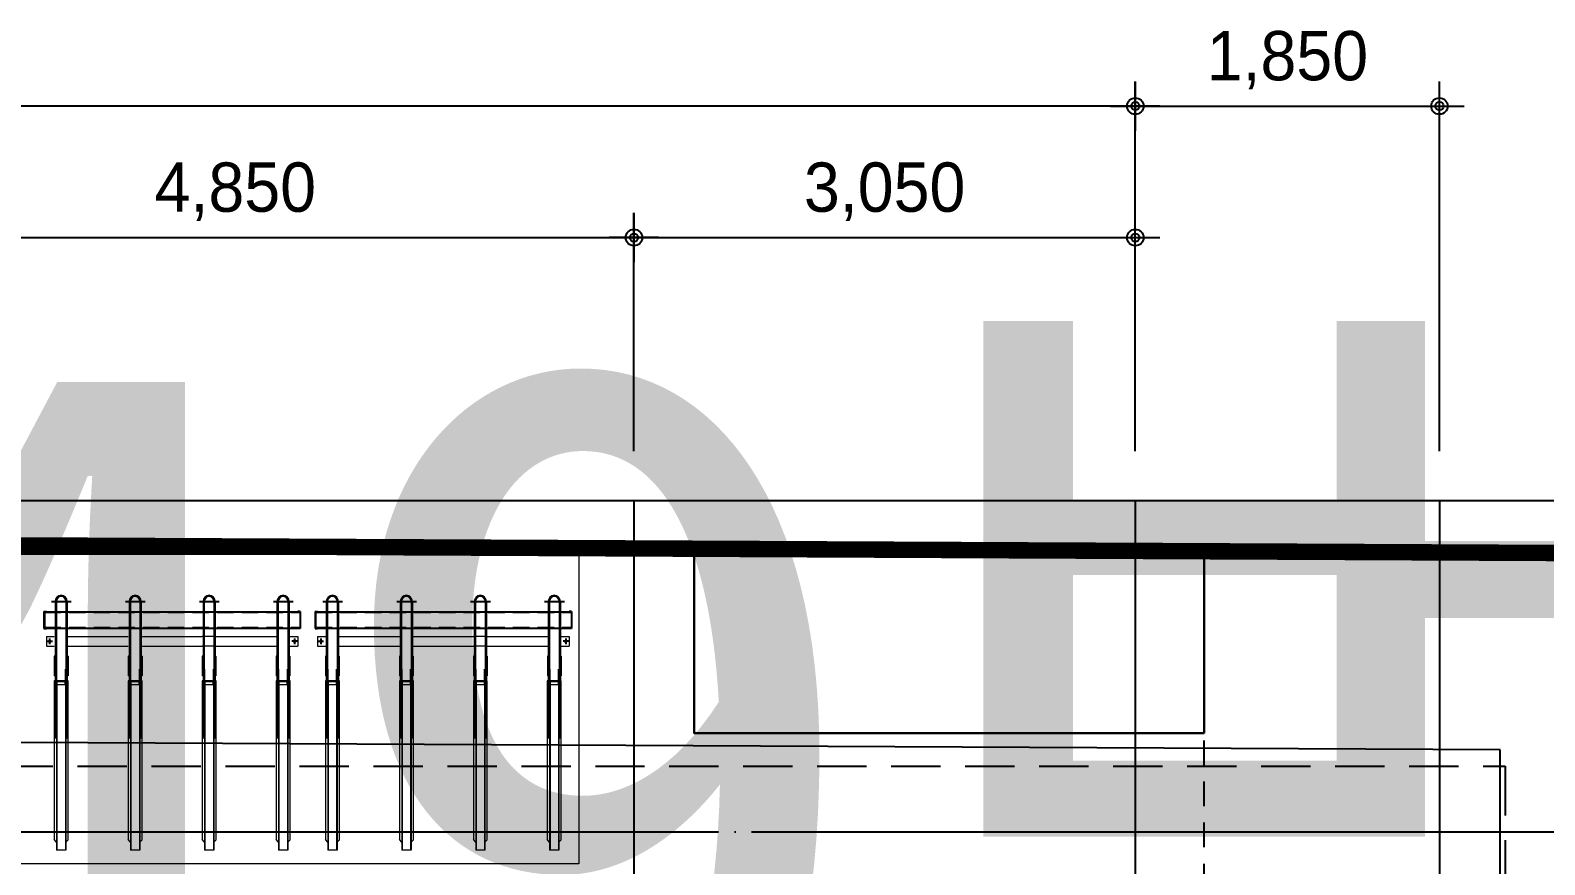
# Model space of a CAD drawing. Header units: millimetres. Extents: x 0 to 1390178, y 0 to 110113.
# Drawn here: x 473250 to 482463, y 50580 to 55659 of the extents above; entities that cross this region are included whole.
import ezdxf
from ezdxf.enums import TextEntityAlignment as Align
from ezdxf.xclip import XClip

# ---------------------------------------------------------------- set-up
doc = ezdxf.new("R2018")
doc.units = ezdxf.units.MM
doc.header["$LTSCALE"] = 100
doc.header["$XCLIPFRAME"] = 0
for name, pattern in [('X - 평면도$0$CEN', [62, 60, -1, 0, -1]), ('X - 평면도$0$HD', [2.5, 1.5, -1]), ('X - 평면도$0$HID', [1.5, 1, -0.5]), ('X - 평면도$0$PHANTOM2', [50, 40, -2, 2, -2, 2, -2])]:
    doc.linetypes.add(name, pattern=pattern)
doc.layers.get('DEFPOINTS').update_dxf_attribs({"color": 145})
for name, color, linetype in [('AA-XXXX-DIMS', 7, 'Continuous'), ('X - LAND$0$-landscape_base', 8, 'Continuous'), ('X - LAND$0$04-장미', 8, 'Continuous'), ('X - SHEET$0$AA-BORD-TEXT', 3, 'Continuous'), ('X - 평면도$0$0-구역계', 1, 'Continuous'), ('X - 평면도$0$4', 4, 'Continuous'), ('X - 평면도$0$A-CEN', 1, 'X - 평면도$0$CEN'), ('X - 평면도$0$AA-XXXX-CNTL', 1, 'X - 평면도$0$CEN'), ('X - 평면도$0$CEN', 1, 'X - 평면도$0$CEN'), ('X - 평면도$0$H7', 7, 'X - 평면도$0$HID'), ('X - 평면도$0$HID', 7, 'X - 평면도$0$HID')]:
    doc.layers.add(name, color=color, linetype=linetype)
for name, color, linetype, plot in [('X - LAND$0$DEFPOINT', 163, 'Continuous', False), ('X - 평면도$0$$0$DEFPOINT', 163, 'Continuous', False), ('X - 평면도$0$DEFPOINT', 163, 'Continuous', False)]:
    doc.layers.add(name, color=color, linetype=linetype, plot=plot)
doc.layers.add('X - 평면도$0$치수선', color=3, linetype='Continuous', lineweight=9)
doc.styles.add('HAUD01', font='Dotum.ttf')
doc.styles.get("Standard").update_dxf_attribs({"font": 'Dotum.ttf'})
doc.styles.add('X - SHEET$0$HAUD01', font='Dotum.ttf')
doc.dimstyles.new('HAUD-100', dxfattribs={"dimscale": 100, "dimtxt": 3, "dimasz": 1, "dimexe": 0, "dimexo": 3, "dimgap": 1, "dimtad": 1, "dimdec": 0, "dimdsep": 46, "dimlunit": 6, "dimtxsty": 'HAUD01', "dimblk": 'DIMDOT', "dimcen": 2.5, "dimdle": 1.5, "dimclrd": 7, "dimclre": 7, "dimclrt": 3, "dimadec": 0, "dimazin": 0, "dimtfac": 1, "dimtdec": 0, "dimtix": 1, "dimtmove": 2, "dimatfit": 3, "dimfxl": 1, "dimtvp": 1, "dimtolj": 1, "dimtzin": 0, "dimarcsym": 0})

# ---------------------------------------------------------------- blocks, each defined once
blk = doc.blocks.new('X - SHEET$0$HAUDsheetV')
at = {"layer": 'X - SHEET$0$AA-BORD-TEXT', "color": 3, "style": 'X - SHEET$0$HAUD01'}
for tag, p in [('PJCode', (786, 567.935)), ('작성자', (786.112, 194.824)), ('검토자', (786.112, 181.824)), ('최종검토자', (786.112, 168.824)), ('승인자', (786.112, 155.824)), ('일자', (786.832, 144.018)), ('개정번호', (812, 65.92))]:
    blk.add_attdef(tag, text='', height=3, dxfattribs=at).set_placement(p, align=Align.MIDDLE_CENTER)
at = {"layer": 'X - SHEET$0$AA-BORD-TEXT', "color": 3, "lineweight": 30, "flags": 104}
blk.add_attdef('PJTitle', text='', height=4, dxfattribs=at).set_placement((787.248, 536.622), align=Align.MIDDLE_CENTER)
blk = doc.blocks.new('X - SHEET')
ref = blk.add_blockref('X - SHEET$0$HAUDsheetV', (-100, 0), dxfattribs=dict(xscale=100, yscale=100, zscale=100))
lines = blk.add_mtext('중랑구 상봉동 116-49번지 일원 2030 청년주택 \\P신축공사', dxfattribs={"layer": 'X - SHEET$0$AA-BORD-TEXT', "color": 3, "insert": (78624.8, 53662.2), "char_height": 5056.517, "attachment_point": 1})
ref.add_attrib('PJTitle', '', (78624.8, 53662.2), dxfattribs={"flags": 104}).embed_mtext(lines)
blk = doc.blocks.new('DIMDOT')
at = {"layer": 'AA-XXXX-DIMS'}
for p, q in [((0, -1.5), (0, 1.5)), ((-1.5, 0), (1.5, 0))]:
    blk.add_line(p, q, dxfattribs=at)
for radius in [0.5, 0.25]:
    blk.add_circle((0, 0), radius, dxfattribs=at)
blk = doc.blocks.new('*D343')
at = {"color": 7, "lineweight": -2, "transparency": 16777216}
for p, q in [((-44267.3, 35787.4), (-44267.3, 37887.4)), ((-3517.3, 37887.4), (-44167.3, 37887.4)), ((-3417.3, 35787.4), (-3417.3, 37887.4))]:
    blk.add_line(p, q, dxfattribs=at)
at = {"layer": 'DEFPOINTS', "color": 0, "transparency": 16777216}
for p in [(-44267.3, 37887.4), (-44267.3, 35487.4), (-3417.3, 35487.4, 0)]:
    blk.add_point(p, dxfattribs=at)
at = {"color": 7, "lineweight": -2, "transparency": 16777216, "xscale": 100, "yscale": 100, "zscale": 100, "rotation": 180}
blk.add_blockref('DIMDOT', (-44267.3, 37887.4), dxfattribs=at)
at = {"color": 7, "lineweight": -2, "transparency": 16777216, "xscale": 100, "yscale": 100, "zscale": 100}
blk.add_blockref('DIMDOT', (-3417.3, 37887.4), dxfattribs=at)
at = {"color": 3, "transparency": 16777216, "insert": (-23842.3, 38166.5), "char_height": 300, "attachment_point": 5, "style": 'HAUD01'}
blk.add_mtext('\\A1;40,850', dxfattribs=at)
blk = doc.blocks.new('*D347')
at = {"color": 7, "lineweight": -2, "transparency": 16777216}
for p, q in [((-11317.2, 35787.4), (-11317.2, 37087.4)), ((-11217.2, 37087.4), (-6567.2, 37087.4)), ((-6467.2, 35787.4), (-6467.2, 37087.4))]:
    blk.add_line(p, q, dxfattribs=at)
at = {"layer": 'DEFPOINTS', "color": 0, "transparency": 16777216}
for p in [(-6467.2, 37087.4), (-11317.2, 35487.4, 0), (-6467.2, 35487.4, 0)]:
    blk.add_point(p, dxfattribs=at)
at = {"color": 7, "lineweight": -2, "transparency": 16777216, "xscale": 100, "yscale": 100, "zscale": 100, "rotation": 180}
blk.add_blockref('DIMDOT', (-11317.2, 37087.4), dxfattribs=at)
at = {"color": 7, "lineweight": -2, "transparency": 16777216, "xscale": 100, "yscale": 100, "zscale": 100}
blk.add_blockref('DIMDOT', (-6467.2, 37087.4), dxfattribs=at)
at = {"color": 3, "transparency": 16777216, "insert": (-8892.2, 37366.5), "char_height": 300, "attachment_point": 5, "style": 'HAUD01'}
blk.add_mtext('\\A1;4,850', dxfattribs=at)
blk = doc.blocks.new('*D348')
at = {"color": 7, "lineweight": -2, "transparency": 16777216}
for p, q in [((-6467.2, 35787.4), (-6467.2, 37087.4)), ((-6367.2, 37087.4), (-3517.3, 37087.4)), ((-3417.3, 35787.4), (-3417.3, 37087.4))]:
    blk.add_line(p, q, dxfattribs=at)
at = {"layer": 'DEFPOINTS', "color": 0, "transparency": 16777216}
for p in [(-3417.3, 37087.4), (-6467.2, 35487.4, 0), (-3417.3, 35487.4)]:
    blk.add_point(p, dxfattribs=at)
at = {"color": 7, "lineweight": -2, "transparency": 16777216, "xscale": 100, "yscale": 100, "zscale": 100, "rotation": 180}
blk.add_blockref('DIMDOT', (-6467.2, 37087.4), dxfattribs=at)
at = {"color": 7, "lineweight": -2, "transparency": 16777216, "xscale": 100, "yscale": 100, "zscale": 100}
blk.add_blockref('DIMDOT', (-3417.3, 37087.4), dxfattribs=at)
at = {"color": 3, "transparency": 16777216, "insert": (-4942.2, 37366.5), "char_height": 300, "attachment_point": 5, "style": 'HAUD01'}
blk.add_mtext('\\A1;3,050', dxfattribs=at)
blk = doc.blocks.new('*D378')
at = {"color": 7, "lineweight": -2, "transparency": 16777216}
for p, q in [((-3417.2, 35787.4), (-3417.2, 37887.4)), ((-3317.2, 37887.4), (-1667.2, 37887.4)), ((-1567.2, 35787.4), (-1567.2, 37887.4))]:
    blk.add_line(p, q, dxfattribs=at)
at = {"layer": 'DEFPOINTS', "color": 0, "transparency": 16777216}
for p in [(-1567.2, 37887.4), (-3417.3, 35487.4, 0), (-1567.2, 35487.4)]:
    blk.add_point(p, dxfattribs=at)
at = {"color": 7, "lineweight": -2, "transparency": 16777216, "xscale": 100, "yscale": 100, "zscale": 100}
for p, rotation in [((-3417.2, 37887.4), 179.9997536240117), ((-1567.2, 37887.4), 359.9997536240117)]:
    blk.add_blockref('DIMDOT', p, dxfattribs=dict(at, rotation=rotation))
at = {"color": 3, "transparency": 16777216, "insert": (-2492.2, 38166.5), "char_height": 300, "attachment_point": 5, "rotation": 359.99975, "style": 'HAUD01'}
blk.add_mtext('\\A1;1,850', dxfattribs=at)
blk = doc.blocks.new('X - 평면도$0$A$C80b97300')
at = {"layer": 'X - 평면도$0$DEFPOINT'}
blk.add_lwpolyline([(159778.1, 61131.1), (159778.1, 61131.1), (126246.7, 50542.9), (117552.2, 69514.3), (112287.3, 67315.4), (106427.3, 84784.7), (99926.4, 82972.2), (96606.6, 93675.5), (102860.3, 95418.1), (120049, 99664.3), (127005.8, 101293.7), (135152.3, 103815.9), (143266.7, 106051.4), (150522.5, 89247.5), (152969.6, 82523.1), (154689.3, 77527.7), (159778.1, 61131.1)], dxfattribs=at)
blk = doc.blocks.new('X - 평면도$0$zw$32F5')
at = {"color": 8}
for p, q in [((9891.3, 1598), (9891.3, 767.9)), ((9899.3, 1598), (9899.3, 767.9)), ((9957.3, 1598), (9957.3, 767.9)), ((9965.3, 1598), (9965.3, 767.9)), ((10341.3, 1598), (10341.3, 767.9)), ((10349.3, 1598), (10349.3, 767.9)), ((10407.3, 1598), (10407.3, 767.9)), ((10415.3, 1598), (10415.3, 767.9)), ((10791.3, 1598), (10791.3, 767.9)), ((10799.3, 1598), (10799.3, 767.9)), ((10857.3, 1598), (10857.3, 767.9)), ((10865.3, 1598), (10865.3, 767.9)), ((11241.3, 1598), (11241.3, 767.9)), ((11249.3, 1598), (11249.3, 767.9)), ((11307.3, 1598), (11307.3, 767.9)), ((11315.3, 1598), (11315.3, 767.9)), ((11541.3, 1598), (11541.3, 767.9)), ((11549.3, 1598), (11549.3, 767.9)), ((11607.3, 1598), (11607.3, 767.9)), ((11615.3, 1598), (11615.3, 767.9)), ((11991.3, 1598), (11991.3, 767.9)), ((11999.3, 1598), (11999.3, 767.9)), ((12057.3, 1598), (12057.3, 767.9)), ((12065.3, 1598), (12065.3, 767.9)), ((12441.3, 1598), (12441.3, 767.9)), ((12449.3, 1598), (12449.3, 767.9)), ((12507.3, 1598), (12507.3, 767.9)), ((12515.3, 1598), (12515.3, 767.9)), ((12891.3, 1598), (12891.3, 767.9)), ((12899.3, 1598), (12899.3, 767.9)), ((12957.3, 1598), (12957.3, 767.9)), ((12965.3, 1598), (12965.3, 767.9)), ((9891.3, 1265), (9886.3, 1265)), ((9886.3, 1265), (9886.3, 1145)), ((9970.3, 1265), (9965.3, 1265)), ((9970.3, 1265), (9970.3, 1145)), ((10341.3, 1265), (10336.3, 1265)), ((10336.3, 1265), (10336.3, 1145)), ((10420.3, 1265), (10415.3, 1265)), ((10420.3, 1265), (10420.3, 1145)), ((10791.3, 1265), (10786.3, 1265)), ((10786.3, 1265), (10786.3, 1145)), ((10870.3, 1265), (10865.3, 1265)), ((10870.3, 1265), (10870.3, 1145)), ((11241.3, 1265), (11236.3, 1265)), ((11236.3, 1265), (11236.3, 1145)), ((11320.3, 1265), (11315.3, 1265)), ((11320.3, 1265), (11320.3, 1145)), ((11541.3, 1265), (11536.3, 1265)), ((11536.3, 1265), (11536.3, 1145)), ((11620.3, 1265), (11615.3, 1265)), ((11620.3, 1265), (11620.3, 1145)), ((11991.3, 1265), (11986.3, 1265)), ((11986.3, 1265), (11986.3, 1145)), ((12070.3, 1265), (12065.3, 1265)), ((12070.3, 1265), (12070.3, 1145)), ((12441.3, 1265), (12436.3, 1265)), ((12436.3, 1265), (12436.3, 1145)), ((12520.3, 1265), (12515.3, 1265)), ((12520.3, 1265), (12520.3, 1145)), ((12891.3, 1265), (12886.3, 1265)), ((12886.3, 1265), (12886.3, 1145)), ((12970.3, 1265), (12965.3, 1265)), ((12970.3, 1265), (12970.3, 1145)), ((9891.3, 1113.6), (9885.8, 1113.6)), ((9885.8, 1113.6), (9885.8, 148.6)), ((9891.3, 1145), (9886.3, 1145)), ((9891.3, 1113.6), (9899.3, 1113.6)), ((9957.3, 1113.6), (9899.3, 1113.6)), ((9900, 1113.6), (9900, 1185.6)), ((9900, 1136), (9902.3, 1136)), ((9902.3, 1113.6), (9902.3, 1185.6)), ((9903.8, 1107.6), (9903.3, 1107.1)), ((9903.3, 1090.1), (9903.3, 1107.1)), ((9952.8, 1107.6), (9903.8, 1107.6)), ((9953.3, 1107.1), (9952.8, 1107.6)), ((9953.3, 1090.1), (9953.3, 1107.1)), ((9954.3, 1113.6), (9954.3, 1185.6)), ((9956.6, 1136), (9954.3, 1136)), ((9956.6, 1113.6), (9956.6, 1185.6)), ((9956.6, 1113.6), (9956.6, 133.6)), ((9965.3, 1113.6), (9957.3, 1113.6)), ((9970.3, 1145), (9965.3, 1145)), ((9970.8, 1113.6), (9965.3, 1113.6)), ((9970.8, 146.9), (9970.8, 1113.6)), ((10341.3, 1113.6), (10335.8, 1113.6)), ((10335.8, 1113.6), (10335.8, 148.6)), ((10341.3, 1145), (10336.3, 1145)), ((10341.3, 1113.6), (10349.3, 1113.6)), ((10407.3, 1113.6), (10349.3, 1113.6)), ((10350, 1113.6), (10350, 1185.6)), ((10350, 1136), (10352.3, 1136)), ((10352.3, 1113.6), (10352.3, 1185.6)), ((10353.8, 1107.6), (10353.3, 1107.1)), ((10353.3, 1090.1), (10353.3, 1107.1)), ((10402.8, 1107.6), (10353.8, 1107.6)), ((10403.3, 1107.1), (10402.8, 1107.6)), ((10403.3, 1090.1), (10403.3, 1107.1)), ((10404.3, 1113.6), (10404.3, 1185.6)), ((10406.6, 1136), (10404.3, 1136)), ((10406.6, 1113.6), (10406.6, 1185.6)), ((10406.6, 1113.6), (10406.6, 133.6)), ((10415.3, 1113.6), (10407.3, 1113.6)), ((10420.3, 1145), (10415.3, 1145)), ((10420.8, 1113.6), (10415.3, 1113.6)), ((10420.8, 146.9), (10420.8, 1113.6)), ((10791.3, 1113.6), (10785.8, 1113.6)), ((10785.8, 1113.6), (10785.8, 148.6)), ((10791.3, 1145), (10786.3, 1145)), ((10791.3, 1113.6), (10799.3, 1113.6)), ((10857.3, 1113.6), (10799.3, 1113.6)), ((10800, 1113.6), (10800, 1185.6)), ((10800, 1136), (10802.3, 1136)), ((10802.3, 1113.6), (10802.3, 1185.6)), ((10803.8, 1107.6), (10803.3, 1107.1)), ((10803.3, 1090.1), (10803.3, 1107.1)), ((10852.8, 1107.6), (10803.8, 1107.6)), ((10853.3, 1107.1), (10852.8, 1107.6)), ((10853.3, 1090.1), (10853.3, 1107.1)), ((10854.3, 1113.6), (10854.3, 1185.6)), ((10856.6, 1136), (10854.3, 1136)), ((10856.6, 1113.6), (10856.6, 1185.6)), ((10856.6, 1113.6), (10856.6, 133.6)), ((10865.3, 1113.6), (10857.3, 1113.6)), ((10870.3, 1145), (10865.3, 1145)), ((10870.8, 1113.6), (10865.3, 1113.6)), ((10870.8, 146.9), (10870.8, 1113.6)), ((11241.3, 1113.6), (11235.8, 1113.6)), ((11235.8, 1113.6), (11235.8, 148.6)), ((11241.3, 1145), (11236.3, 1145)), ((11241.3, 1113.6), (11249.3, 1113.6)), ((11307.3, 1113.6), (11249.3, 1113.6)), ((11250, 1113.6), (11250, 1185.6)), ((11250, 1136), (11252.3, 1136)), ((11252.3, 1113.6), (11252.3, 1185.6)), ((11253.8, 1107.6), (11253.3, 1107.1)), ((11253.3, 1090.1), (11253.3, 1107.1)), ((11302.8, 1107.6), (11253.8, 1107.6)), ((11303.3, 1107.1), (11302.8, 1107.6)), ((11303.3, 1090.1), (11303.3, 1107.1)), ((11304.3, 1113.6), (11304.3, 1185.6)), ((11306.6, 1136), (11304.3, 1136)), ((11306.6, 1113.6), (11306.6, 1185.6)), ((11306.6, 1113.6), (11306.6, 133.6)), ((11315.3, 1113.6), (11307.3, 1113.6)), ((11320.3, 1145), (11315.3, 1145)), ((11320.8, 1113.6), (11315.3, 1113.6)), ((11320.8, 146.9), (11320.8, 1113.6)), ((11541.3, 1113.6), (11535.8, 1113.6)), ((11535.8, 1113.6), (11535.8, 148.6)), ((11541.3, 1145), (11536.3, 1145)), ((11541.3, 1113.6), (11549.3, 1113.6)), ((11607.3, 1113.6), (11549.3, 1113.6)), ((11550, 1113.6), (11550, 1185.6)), ((11550, 1136), (11552.3, 1136)), ((11552.3, 1113.6), (11552.3, 1185.6)), ((11553.8, 1107.6), (11553.3, 1107.1)), ((11553.3, 1090.1), (11553.3, 1107.1)), ((11602.8, 1107.6), (11553.8, 1107.6)), ((11603.3, 1107.1), (11602.8, 1107.6)), ((11603.3, 1090.1), (11603.3, 1107.1)), ((11604.3, 1113.6), (11604.3, 1185.6)), ((11606.6, 1136), (11604.3, 1136)), ((11606.6, 1113.6), (11606.6, 1185.6)), ((11606.6, 1113.6), (11606.6, 133.6)), ((11615.3, 1113.6), (11607.3, 1113.6)), ((11620.3, 1145), (11615.3, 1145)), ((11620.8, 1113.6), (11615.3, 1113.6)), ((11620.8, 146.9), (11620.8, 1113.6)), ((11991.3, 1113.6), (11985.8, 1113.6)), ((11985.8, 1113.6), (11985.8, 148.6)), ((11991.3, 1145), (11986.3, 1145)), ((11991.3, 1113.6), (11999.3, 1113.6)), ((12057.3, 1113.6), (11999.3, 1113.6)), ((12000, 1113.6), (12000, 1185.6)), ((12000, 1136), (12002.3, 1136)), ((12002.3, 1113.6), (12002.3, 1185.6)), ((12003.8, 1107.6), (12003.3, 1107.1)), ((12003.3, 1090.1), (12003.3, 1107.1)), ((12052.8, 1107.6), (12003.8, 1107.6)), ((12053.3, 1107.1), (12052.8, 1107.6)), ((12053.3, 1090.1), (12053.3, 1107.1)), ((12054.3, 1113.6), (12054.3, 1185.6)), ((12056.6, 1136), (12054.3, 1136)), ((12056.6, 1113.6), (12056.6, 1185.6)), ((12056.6, 1113.6), (12056.6, 133.6)), ((12065.3, 1113.6), (12057.3, 1113.6)), ((12070.3, 1145), (12065.3, 1145)), ((12070.8, 1113.6), (12065.3, 1113.6)), ((12070.8, 146.9), (12070.8, 1113.6)), ((12441.3, 1113.6), (12435.8, 1113.6)), ((12435.8, 1113.6), (12435.8, 148.6)), ((12441.3, 1145), (12436.3, 1145)), ((12441.3, 1113.6), (12449.3, 1113.6)), ((12507.3, 1113.6), (12449.3, 1113.6)), ((12450, 1113.6), (12450, 1185.6)), ((12450, 1136), (12452.3, 1136)), ((12452.3, 1113.6), (12452.3, 1185.6)), ((12453.8, 1107.6), (12453.3, 1107.1)), ((12453.3, 1090.1), (12453.3, 1107.1)), ((12502.8, 1107.6), (12453.8, 1107.6)), ((12503.3, 1107.1), (12502.8, 1107.6)), ((12503.3, 1090.1), (12503.3, 1107.1)), ((12504.3, 1113.6), (12504.3, 1185.6)), ((12506.6, 1136), (12504.3, 1136)), ((12506.6, 1113.6), (12506.6, 1185.6)), ((12506.6, 1113.6), (12506.6, 133.6)), ((12515.3, 1113.6), (12507.3, 1113.6)), ((12520.3, 1145), (12515.3, 1145)), ((12520.8, 1113.6), (12515.3, 1113.6)), ((12520.8, 146.9), (12520.8, 1113.6)), ((12891.3, 1113.6), (12885.8, 1113.6)), ((12885.8, 1113.6), (12885.8, 148.6)), ((12891.3, 1145), (12886.3, 1145)), ((12891.3, 1113.6), (12899.3, 1113.6)), ((12957.3, 1113.6), (12899.3, 1113.6)), ((12900, 1113.6), (12900, 1185.6)), ((12900, 1136), (12902.3, 1136)), ((12902.3, 1113.6), (12902.3, 1185.6)), ((12903.8, 1107.6), (12903.3, 1107.1)), ((12903.3, 1090.1), (12903.3, 1107.1)), ((12952.8, 1107.6), (12903.8, 1107.6)), ((12953.3, 1107.1), (12952.8, 1107.6)), ((12953.3, 1090.1), (12953.3, 1107.1)), ((12954.3, 1113.6), (12954.3, 1185.6)), ((12956.6, 1136), (12954.3, 1136)), ((12956.6, 1113.6), (12956.6, 1185.6)), ((12956.6, 1113.6), (12956.6, 133.6)), ((12965.3, 1113.6), (12957.3, 1113.6)), ((12970.3, 1145), (12965.3, 1145)), ((12970.8, 1113.6), (12965.3, 1113.6)), ((12970.8, 146.9), (12970.8, 1113.6)), ((9895.5, 1102.6), (9895, 1102.1)), ((9895, 1102.1), (9895, 1095.1)), ((9895.5, 1094.6), (9895, 1095.1)), ((9895.5, 1102.6), (9895.5, 1094.6)), ((9902.3, 1102.6), (9895.5, 1102.6)), ((9902.3, 1094.6), (9895.5, 1094.6)), ((9899.1, 1102.6), (9899.1, 1094.6)), ((9902.3, 1102.6), (9903.3, 1102.6)), ((9902.3, 1094.6), (9903.3, 1094.6)), ((9903.8, 1089.6), (9903.3, 1090.1)), ((9952.8, 1089.6), (9903.8, 1089.6)), ((9952.8, 1089.6), (9953.3, 1090.1)), ((9954.3, 1102.6), (9953.3, 1102.6)), ((9954.3, 1094.6), (9953.3, 1094.6)), ((9954.3, 1102.6), (9961.1, 1102.6)), ((9954.3, 1094.6), (9961.1, 1094.6)), ((9957.5, 1102.6), (9957.5, 1094.6)), ((9961.1, 1102.6), (9961.6, 1102.1)), ((9961.1, 1102.6), (9961.1, 1094.6)), ((9961.1, 1094.6), (9961.6, 1095.1)), ((9961.6, 1102.1), (9961.6, 1095.1)), ((10345.5, 1102.6), (10345, 1102.1)), ((10345, 1102.1), (10345, 1095.1)), ((10345.5, 1094.6), (10345, 1095.1)), ((10345.5, 1102.6), (10345.5, 1094.6)), ((10352.3, 1102.6), (10345.5, 1102.6)), ((10352.3, 1094.6), (10345.5, 1094.6)), ((10349.1, 1102.6), (10349.1, 1094.6)), ((10352.3, 1102.6), (10353.3, 1102.6)), ((10352.3, 1094.6), (10353.3, 1094.6)), ((10353.8, 1089.6), (10353.3, 1090.1)), ((10402.8, 1089.6), (10353.8, 1089.6)), ((10402.8, 1089.6), (10403.3, 1090.1)), ((10404.3, 1102.6), (10403.3, 1102.6)), ((10404.3, 1094.6), (10403.3, 1094.6)), ((10404.3, 1102.6), (10411.1, 1102.6)), ((10404.3, 1094.6), (10411.1, 1094.6)), ((10407.5, 1102.6), (10407.5, 1094.6)), ((10411.1, 1102.6), (10411.6, 1102.1)), ((10411.1, 1102.6), (10411.1, 1094.6)), ((10411.1, 1094.6), (10411.6, 1095.1)), ((10411.6, 1102.1), (10411.6, 1095.1)), ((10795.5, 1102.6), (10795, 1102.1)), ((10795, 1102.1), (10795, 1095.1)), ((10795.5, 1094.6), (10795, 1095.1)), ((10795.5, 1102.6), (10795.5, 1094.6)), ((10802.3, 1102.6), (10795.5, 1102.6)), ((10802.3, 1094.6), (10795.5, 1094.6)), ((10799.1, 1102.6), (10799.1, 1094.6)), ((10802.3, 1102.6), (10803.3, 1102.6)), ((10802.3, 1094.6), (10803.3, 1094.6)), ((10803.8, 1089.6), (10803.3, 1090.1)), ((10852.8, 1089.6), (10803.8, 1089.6)), ((10852.8, 1089.6), (10853.3, 1090.1)), ((10854.3, 1102.6), (10853.3, 1102.6)), ((10854.3, 1094.6), (10853.3, 1094.6)), ((10854.3, 1102.6), (10861.1, 1102.6)), ((10854.3, 1094.6), (10861.1, 1094.6)), ((10857.5, 1102.6), (10857.5, 1094.6)), ((10861.1, 1102.6), (10861.6, 1102.1)), ((10861.1, 1102.6), (10861.1, 1094.6)), ((10861.1, 1094.6), (10861.6, 1095.1)), ((10861.6, 1102.1), (10861.6, 1095.1)), ((11245.5, 1102.6), (11245, 1102.1)), ((11245, 1102.1), (11245, 1095.1)), ((11245.5, 1094.6), (11245, 1095.1)), ((11245.5, 1102.6), (11245.5, 1094.6)), ((11252.3, 1102.6), (11245.5, 1102.6)), ((11252.3, 1094.6), (11245.5, 1094.6)), ((11249.1, 1102.6), (11249.1, 1094.6)), ((11252.3, 1102.6), (11253.3, 1102.6)), ((11252.3, 1094.6), (11253.3, 1094.6)), ((11253.8, 1089.6), (11253.3, 1090.1)), ((11302.8, 1089.6), (11253.8, 1089.6)), ((11302.8, 1089.6), (11303.3, 1090.1)), ((11304.3, 1102.6), (11303.3, 1102.6)), ((11304.3, 1094.6), (11303.3, 1094.6)), ((11304.3, 1102.6), (11311.1, 1102.6)), ((11304.3, 1094.6), (11311.1, 1094.6)), ((11307.5, 1102.6), (11307.5, 1094.6)), ((11311.1, 1102.6), (11311.6, 1102.1)), ((11311.1, 1102.6), (11311.1, 1094.6)), ((11311.1, 1094.6), (11311.6, 1095.1)), ((11311.6, 1102.1), (11311.6, 1095.1)), ((11545.5, 1102.6), (11545, 1102.1)), ((11545, 1102.1), (11545, 1095.1)), ((11545.5, 1094.6), (11545, 1095.1)), ((11545.5, 1102.6), (11545.5, 1094.6)), ((11552.3, 1102.6), (11545.5, 1102.6)), ((11552.3, 1094.6), (11545.5, 1094.6)), ((11549.1, 1102.6), (11549.1, 1094.6)), ((11552.3, 1102.6), (11553.3, 1102.6)), ((11552.3, 1094.6), (11553.3, 1094.6)), ((11553.8, 1089.6), (11553.3, 1090.1)), ((11602.8, 1089.6), (11553.8, 1089.6)), ((11602.8, 1089.6), (11603.3, 1090.1)), ((11604.3, 1102.6), (11603.3, 1102.6)), ((11604.3, 1094.6), (11603.3, 1094.6)), ((11604.3, 1102.6), (11611.1, 1102.6)), ((11604.3, 1094.6), (11611.1, 1094.6)), ((11607.5, 1102.6), (11607.5, 1094.6)), ((11611.1, 1102.6), (11611.6, 1102.1)), ((11611.1, 1102.6), (11611.1, 1094.6)), ((11611.1, 1094.6), (11611.6, 1095.1)), ((11611.6, 1102.1), (11611.6, 1095.1)), ((11995.5, 1102.6), (11995, 1102.1)), ((11995, 1102.1), (11995, 1095.1)), ((11995.5, 1094.6), (11995, 1095.1)), ((11995.5, 1102.6), (11995.5, 1094.6)), ((12002.3, 1102.6), (11995.5, 1102.6)), ((12002.3, 1094.6), (11995.5, 1094.6)), ((11999.1, 1102.6), (11999.1, 1094.6)), ((12002.3, 1102.6), (12003.3, 1102.6)), ((12002.3, 1094.6), (12003.3, 1094.6)), ((12003.8, 1089.6), (12003.3, 1090.1)), ((12052.8, 1089.6), (12003.8, 1089.6)), ((12052.8, 1089.6), (12053.3, 1090.1)), ((12054.3, 1102.6), (12053.3, 1102.6)), ((12054.3, 1094.6), (12053.3, 1094.6)), ((12054.3, 1102.6), (12061.1, 1102.6)), ((12054.3, 1094.6), (12061.1, 1094.6)), ((12057.5, 1102.6), (12057.5, 1094.6)), ((12061.1, 1102.6), (12061.6, 1102.1)), ((12061.1, 1102.6), (12061.1, 1094.6)), ((12061.1, 1094.6), (12061.6, 1095.1)), ((12061.6, 1102.1), (12061.6, 1095.1)), ((12445.5, 1102.6), (12445, 1102.1)), ((12445, 1102.1), (12445, 1095.1)), ((12445.5, 1094.6), (12445, 1095.1)), ((12445.5, 1102.6), (12445.5, 1094.6)), ((12452.3, 1102.6), (12445.5, 1102.6)), ((12452.3, 1094.6), (12445.5, 1094.6)), ((12449.1, 1102.6), (12449.1, 1094.6)), ((12452.3, 1102.6), (12453.3, 1102.6)), ((12452.3, 1094.6), (12453.3, 1094.6)), ((12453.8, 1089.6), (12453.3, 1090.1)), ((12502.8, 1089.6), (12453.8, 1089.6)), ((12502.8, 1089.6), (12503.3, 1090.1)), ((12504.3, 1102.6), (12503.3, 1102.6)), ((12504.3, 1094.6), (12503.3, 1094.6)), ((12504.3, 1102.6), (12511.1, 1102.6)), ((12504.3, 1094.6), (12511.1, 1094.6)), ((12507.5, 1102.6), (12507.5, 1094.6)), ((12511.1, 1102.6), (12511.6, 1102.1)), ((12511.1, 1102.6), (12511.1, 1094.6)), ((12511.1, 1094.6), (12511.6, 1095.1)), ((12511.6, 1102.1), (12511.6, 1095.1)), ((12895.5, 1102.6), (12895, 1102.1)), ((12895, 1102.1), (12895, 1095.1)), ((12895.5, 1094.6), (12895, 1095.1)), ((12895.5, 1102.6), (12895.5, 1094.6)), ((12902.3, 1102.6), (12895.5, 1102.6)), ((12902.3, 1094.6), (12895.5, 1094.6)), ((12899.1, 1102.6), (12899.1, 1094.6)), ((12902.3, 1102.6), (12903.3, 1102.6)), ((12902.3, 1094.6), (12903.3, 1094.6)), ((12903.8, 1089.6), (12903.3, 1090.1)), ((12952.8, 1089.6), (12903.8, 1089.6)), ((12952.8, 1089.6), (12953.3, 1090.1)), ((12954.3, 1102.6), (12953.3, 1102.6)), ((12954.3, 1094.6), (12953.3, 1094.6)), ((12954.3, 1102.6), (12961.1, 1102.6)), ((12954.3, 1094.6), (12961.1, 1094.6)), ((12957.5, 1102.6), (12957.5, 1094.6)), ((12961.1, 1102.6), (12961.6, 1102.1)), ((12961.1, 1102.6), (12961.1, 1094.6)), ((12961.1, 1094.6), (12961.6, 1095.1)), ((12961.6, 1102.1), (12961.6, 1095.1)), ((9899.3, 767.9), (9891.3, 767.9)), ((9965.3, 767.9), (9957.3, 767.9)), ((10349.3, 767.9), (10341.3, 767.9)), ((10415.3, 767.9), (10407.3, 767.9)), ((10799.3, 767.9), (10791.3, 767.9)), ((10865.3, 767.9), (10857.3, 767.9)), ((11249.3, 767.9), (11241.3, 767.9)), ((11315.3, 767.9), (11307.3, 767.9)), ((11549.3, 767.9), (11541.3, 767.9)), ((11615.3, 767.9), (11607.3, 767.9)), ((11999.3, 767.9), (11991.3, 767.9)), ((12065.3, 767.9), (12057.3, 767.9)), ((12449.3, 767.9), (12441.3, 767.9)), ((12515.3, 767.9), (12507.3, 767.9)), ((12899.3, 767.9), (12891.3, 767.9)), ((12965.3, 767.9), (12957.3, 767.9)), ((9900, 133.6), (9885.8, 148.6)), ((9900, 133.6), (9900, 83.6)), ((9900, 133.6), (9902.3, 133.6)), ((9956.6, 133.6), (9954.3, 133.6)), ((9956.6, 133.6), (9970.8, 146.9)), ((9956.6, 133.6), (9956.6, 83.6)), ((10350, 133.6), (10335.8, 148.6)), ((10350, 133.6), (10350, 83.6)), ((10350, 133.6), (10352.3, 133.6)), ((10406.6, 133.6), (10404.3, 133.6)), ((10406.6, 133.6), (10420.8, 146.9)), ((10406.6, 133.6), (10406.6, 83.6)), ((10800, 133.6), (10785.8, 148.6)), ((10800, 133.6), (10800, 83.6)), ((10800, 133.6), (10802.3, 133.6)), ((10856.6, 133.6), (10854.3, 133.6)), ((10856.6, 133.6), (10870.8, 146.9)), ((10856.6, 133.6), (10856.6, 83.6)), ((11250, 133.6), (11235.8, 148.6)), ((11250, 133.6), (11250, 83.6)), ((11250, 133.6), (11252.3, 133.6)), ((11306.6, 133.6), (11304.3, 133.6)), ((11306.6, 133.6), (11320.8, 146.9)), ((11306.6, 133.6), (11306.6, 83.6)), ((11550, 133.6), (11535.8, 148.6)), ((11550, 133.6), (11550, 83.6)), ((11550, 133.6), (11552.3, 133.6)), ((11606.6, 133.6), (11604.3, 133.6)), ((11606.6, 133.6), (11620.8, 146.9)), ((11606.6, 133.6), (11606.6, 83.6)), ((12000, 133.6), (11985.8, 148.6)), ((12000, 133.6), (12000, 83.6)), ((12000, 133.6), (12002.3, 133.6)), ((12056.6, 133.6), (12054.3, 133.6)), ((12056.6, 133.6), (12070.8, 146.9)), ((12056.6, 133.6), (12056.6, 83.6)), ((12450, 133.6), (12435.8, 148.6)), ((12450, 133.6), (12450, 83.6)), ((12450, 133.6), (12452.3, 133.6)), ((12506.6, 133.6), (12504.3, 133.6)), ((12506.6, 133.6), (12520.8, 146.9)), ((12506.6, 133.6), (12506.6, 83.6)), ((12900, 133.6), (12885.8, 148.6)), ((12900, 133.6), (12900, 83.6)), ((12900, 133.6), (12902.3, 133.6)), ((12956.6, 133.6), (12954.3, 133.6)), ((12956.6, 133.6), (12970.8, 146.9)), ((12956.6, 133.6), (12956.6, 83.6)), ((9956.6, 83.6), (9900, 83.6)), ((10406.6, 83.6), (10350, 83.6)), ((10856.6, 83.6), (10800, 83.6)), ((11306.6, 83.6), (11250, 83.6)), ((11606.6, 83.6), (11550, 83.6)), ((12056.6, 83.6), (12000, 83.6)), ((12506.6, 83.6), (12450, 83.6)), ((12956.6, 83.6), (12900, 83.6))]:
    blk.add_line(p, q, dxfattribs=at)
for p, q in [((9838.3, 1385), (9886.3, 1385)), ((9838.3, 1385), (9838.3, 1325)), ((9970.3, 1385), (10336.3, 1385)), ((10420.3, 1385), (10786.3, 1385)), ((10870.3, 1385), (10786.3, 1385)), ((10870.3, 1385), (11236.3, 1385)), ((11320.3, 1385), (11368.3, 1385)), ((11368.3, 1385), (11368.3, 1325)), ((11488.3, 1385), (11536.3, 1385)), ((11488.3, 1385), (11488.3, 1325)), ((11620.3, 1385), (11986.3, 1385)), ((12070.3, 1385), (12436.3, 1385)), ((12520.3, 1385), (12436.3, 1385)), ((12520.3, 1385), (12886.3, 1385)), ((12970.3, 1385), (13018.3, 1385)), ((13018.3, 1385), (13018.3, 1325)), ((9838.3, 1325), (9886.3, 1325)), ((9970.3, 1325), (10336.3, 1325)), ((10420.3, 1325), (10786.3, 1325)), ((10870.3, 1325), (10786.3, 1325)), ((10870.3, 1325), (11236.3, 1325)), ((11320.3, 1325), (11368.3, 1325)), ((11488.3, 1325), (11536.3, 1325)), ((11620.3, 1325), (11986.3, 1325)), ((12070.3, 1325), (12436.3, 1325)), ((12520.3, 1325), (12436.3, 1325)), ((12520.3, 1325), (12886.3, 1325)), ((12970.3, 1325), (13018.3, 1325))]:
    blk.add_line(p, q)
at = {"color": 4}
blk.add_lwpolyline([(0, 1900), (13078.3, 1900), (13078.3, 0), (0, 0)], close=True, dxfattribs=at)
at = {"color": 8}
for points in [[(9900, 1113.4), (9900, 83.6)], [(9902.3, 1113.4), (9902.3, 83.6)], [(9954.3, 1113.6), (9954.3, 83.6)], [(10350, 1113.4), (10350, 83.6)], [(10352.3, 1113.4), (10352.3, 83.6)], [(10404.3, 1113.6), (10404.3, 83.6)], [(10800, 1113.4), (10800, 83.6)], [(10802.3, 1113.4), (10802.3, 83.6)], [(10854.3, 1113.6), (10854.3, 83.6)], [(11250, 1113.4), (11250, 83.6)], [(11252.3, 1113.4), (11252.3, 83.6)], [(11304.3, 1113.6), (11304.3, 83.6)], [(11550, 1113.4), (11550, 83.6)], [(11552.3, 1113.4), (11552.3, 83.6)], [(11604.3, 1113.6), (11604.3, 83.6)], [(12000, 1113.4), (12000, 83.6)], [(12002.3, 1113.4), (12002.3, 83.6)], [(12054.3, 1113.6), (12054.3, 83.6)], [(12450, 1113.4), (12450, 83.6)], [(12452.3, 1113.4), (12452.3, 83.6)], [(12504.3, 1113.6), (12504.3, 83.6)], [(12900, 1113.4), (12900, 83.6)], [(12902.3, 1113.4), (12902.3, 83.6)], [(12954.3, 1113.6), (12954.3, 83.6)], [(9893.2, 1098.6), (9904, 1098.6)], [(10343.2, 1098.6), (10354, 1098.6)], [(10793.2, 1098.6), (10804, 1098.6)], [(11243.2, 1098.6), (11254, 1098.6)], [(11543.2, 1098.6), (11554, 1098.6)], [(11993.2, 1098.6), (12004, 1098.6)], [(12443.2, 1098.6), (12454, 1098.6)], [(12893.2, 1098.6), (12904, 1098.6)]]:
    blk.add_lwpolyline(points, dxfattribs=at)
for points in [[(9900, 1101.1), (9899.1, 1101.1), (9899.1, 1103.5), (9900, 1103.5)], [(9900, 1096), (9899.1, 1096), (9899.1, 1093.6), (9900, 1093.6)], [(9956.6, 1101.1), (9957.5, 1101.1), (9957.5, 1103.5), (9956.6, 1103.5)], [(9956.6, 1096), (9957.5, 1096), (9957.5, 1093.6), (9956.6, 1093.6)], [(10350, 1101.1), (10349.1, 1101.1), (10349.1, 1103.5), (10350, 1103.5)], [(10350, 1096), (10349.1, 1096), (10349.1, 1093.6), (10350, 1093.6)], [(10406.6, 1101.1), (10407.5, 1101.1), (10407.5, 1103.5), (10406.6, 1103.5)], [(10406.6, 1096), (10407.5, 1096), (10407.5, 1093.6), (10406.6, 1093.6)], [(10800, 1101.1), (10799.1, 1101.1), (10799.1, 1103.5), (10800, 1103.5)], [(10800, 1096), (10799.1, 1096), (10799.1, 1093.6), (10800, 1093.6)], [(10856.6, 1101.1), (10857.5, 1101.1), (10857.5, 1103.5), (10856.6, 1103.5)], [(10856.6, 1096), (10857.5, 1096), (10857.5, 1093.6), (10856.6, 1093.6)], [(11250, 1101.1), (11249.1, 1101.1), (11249.1, 1103.5), (11250, 1103.5)], [(11250, 1096), (11249.1, 1096), (11249.1, 1093.6), (11250, 1093.6)], [(11306.6, 1101.1), (11307.5, 1101.1), (11307.5, 1103.5), (11306.6, 1103.5)], [(11306.6, 1096), (11307.5, 1096), (11307.5, 1093.6), (11306.6, 1093.6)], [(11550, 1101.1), (11549.1, 1101.1), (11549.1, 1103.5), (11550, 1103.5)], [(11550, 1096), (11549.1, 1096), (11549.1, 1093.6), (11550, 1093.6)], [(11606.6, 1101.1), (11607.5, 1101.1), (11607.5, 1103.5), (11606.6, 1103.5)], [(11606.6, 1096), (11607.5, 1096), (11607.5, 1093.6), (11606.6, 1093.6)], [(12000, 1101.1), (11999.1, 1101.1), (11999.1, 1103.5), (12000, 1103.5)], [(12000, 1096), (11999.1, 1096), (11999.1, 1093.6), (12000, 1093.6)], [(12056.6, 1101.1), (12057.5, 1101.1), (12057.5, 1103.5), (12056.6, 1103.5)], [(12056.6, 1096), (12057.5, 1096), (12057.5, 1093.6), (12056.6, 1093.6)], [(12450, 1101.1), (12449.1, 1101.1), (12449.1, 1103.5), (12450, 1103.5)], [(12450, 1096), (12449.1, 1096), (12449.1, 1093.6), (12450, 1093.6)], [(12506.6, 1101.1), (12507.5, 1101.1), (12507.5, 1103.5), (12506.6, 1103.5)], [(12506.6, 1096), (12507.5, 1096), (12507.5, 1093.6), (12506.6, 1093.6)], [(12900, 1101.1), (12899.1, 1101.1), (12899.1, 1103.5), (12900, 1103.5)], [(12900, 1096), (12899.1, 1096), (12899.1, 1093.6), (12900, 1093.6)], [(12956.6, 1101.1), (12957.5, 1101.1), (12957.5, 1103.5), (12956.6, 1103.5)], [(12956.6, 1096), (12957.5, 1096), (12957.5, 1093.6), (12956.6, 1093.6)]]:
    blk.add_lwpolyline(points, close=True, dxfattribs=at)
for centre in [(9858.3, 1355), (11348.3, 1355), (11508.3, 1355), (12998.3, 1355)]:
    blk.add_circle(centre, 7)
for centre, radius in [((9928.3, 1598), 37), ((9928.3, 1598), 29), ((10378.3, 1598), 37), ((10378.3, 1598), 29), ((10828.3, 1598), 37), ((10828.3, 1598), 29), ((11278.3, 1598), 37), ((11278.3, 1598), 29), ((11578.3, 1598), 37), ((11578.3, 1598), 29), ((12028.3, 1598), 37), ((12028.3, 1598), 29), ((12478.3, 1598), 37), ((12478.3, 1598), 29), ((12928.3, 1598), 37), ((12928.3, 1598), 29)]:
    blk.add_arc(centre, radius, 0, 180, dxfattribs=at)
for points in [[(9900, 1101.1), (9899.1, 1101.1), (9900, 1103.5), (9899.1, 1103.5)], [(9900, 1096), (9899.1, 1096), (9900, 1093.6), (9899.1, 1093.6)], [(9956.6, 1101.1), (9957.5, 1101.1), (9956.6, 1103.5), (9957.5, 1103.5)], [(9956.6, 1096), (9957.5, 1096), (9956.6, 1093.6), (9957.5, 1093.6)], [(10350, 1101.1), (10349.1, 1101.1), (10350, 1103.5), (10349.1, 1103.5)], [(10350, 1096), (10349.1, 1096), (10350, 1093.6), (10349.1, 1093.6)], [(10406.6, 1101.1), (10407.5, 1101.1), (10406.6, 1103.5), (10407.5, 1103.5)], [(10406.6, 1096), (10407.5, 1096), (10406.6, 1093.6), (10407.5, 1093.6)], [(10800, 1101.1), (10799.1, 1101.1), (10800, 1103.5), (10799.1, 1103.5)], [(10800, 1096), (10799.1, 1096), (10800, 1093.6), (10799.1, 1093.6)], [(10856.6, 1101.1), (10857.5, 1101.1), (10856.6, 1103.5), (10857.5, 1103.5)], [(10856.6, 1096), (10857.5, 1096), (10856.6, 1093.6), (10857.5, 1093.6)], [(11250, 1101.1), (11249.1, 1101.1), (11250, 1103.5), (11249.1, 1103.5)], [(11250, 1096), (11249.1, 1096), (11250, 1093.6), (11249.1, 1093.6)], [(11306.6, 1101.1), (11307.5, 1101.1), (11306.6, 1103.5), (11307.5, 1103.5)], [(11306.6, 1096), (11307.5, 1096), (11306.6, 1093.6), (11307.5, 1093.6)], [(11550, 1101.1), (11549.1, 1101.1), (11550, 1103.5), (11549.1, 1103.5)], [(11550, 1096), (11549.1, 1096), (11550, 1093.6), (11549.1, 1093.6)], [(11606.6, 1101.1), (11607.5, 1101.1), (11606.6, 1103.5), (11607.5, 1103.5)], [(11606.6, 1096), (11607.5, 1096), (11606.6, 1093.6), (11607.5, 1093.6)], [(12000, 1101.1), (11999.1, 1101.1), (12000, 1103.5), (11999.1, 1103.5)], [(12000, 1096), (11999.1, 1096), (12000, 1093.6), (11999.1, 1093.6)], [(12056.6, 1101.1), (12057.5, 1101.1), (12056.6, 1103.5), (12057.5, 1103.5)], [(12056.6, 1096), (12057.5, 1096), (12056.6, 1093.6), (12057.5, 1093.6)], [(12450, 1101.1), (12449.1, 1101.1), (12450, 1103.5), (12449.1, 1103.5)], [(12450, 1096), (12449.1, 1096), (12450, 1093.6), (12449.1, 1093.6)], [(12506.6, 1101.1), (12507.5, 1101.1), (12506.6, 1103.5), (12507.5, 1103.5)], [(12506.6, 1096), (12507.5, 1096), (12506.6, 1093.6), (12507.5, 1093.6)], [(12900, 1101.1), (12899.1, 1101.1), (12900, 1103.5), (12899.1, 1103.5)], [(12900, 1096), (12899.1, 1096), (12900, 1093.6), (12899.1, 1093.6)], [(12956.6, 1101.1), (12957.5, 1101.1), (12956.6, 1103.5), (12957.5, 1103.5)], [(12956.6, 1096), (12957.5, 1096), (12956.6, 1093.6), (12957.5, 1093.6)]]:
    blk.add_solid(points, dxfattribs=at)
at = {"layer": 'X - 평면도$0$4', "color": 9, "linetype": 'Continuous'}
for p, q in [((9823.3, 1537.3), (9823.3, 1432.7)), ((9823.3, 1537.3), (9838.3, 1537.3)), ((9826.5, 1535), (9826.5, 1435)), ((9826.5, 1535), (11380.1, 1535)), ((11345.8, 1535), (11380.1, 1535)), ((11383.3, 1537.3), (11368.3, 1537.3)), ((11368.3, 1537.3), (11368.3, 1535)), ((11383.3, 1537.3), (11383.3, 1432.7)), ((11473.3, 1537.3), (11473.3, 1432.7)), ((11473.3, 1537.3), (11488.3, 1537.3)), ((11476.5, 1535), (11476.5, 1435)), ((11476.5, 1535), (13030.1, 1535)), ((12995.8, 1535), (13030.1, 1535)), ((13033.3, 1537.3), (13018.3, 1537.3)), ((13018.3, 1537.3), (13018.3, 1535)), ((13033.3, 1537.3), (13033.3, 1432.7)), ((9823.3, 1432.7), (9838.3, 1432.7)), ((9826.5, 1435), (11380.1, 1435)), ((11345.8, 1435), (11380.1, 1435)), ((11368.3, 1435), (11368.3, 1432.7)), ((11383.3, 1432.7), (11368.3, 1432.7)), ((11473.3, 1432.7), (11488.3, 1432.7)), ((11476.5, 1435), (13030.1, 1435)), ((12995.8, 1435), (13030.1, 1435)), ((13018.3, 1435), (13018.3, 1432.7)), ((13033.3, 1432.7), (13018.3, 1432.7))]:
    blk.add_line(p, q, dxfattribs=at)
at = {"layer": 'X - 평면도$0$4', "color": 3, "linetype": 'Continuous'}
for p, q in [((9954.5, 955.2), (9956.8, 955.2)), ((10404.5, 955.2), (10406.8, 955.2)), ((10854.5, 955.2), (10856.8, 955.2)), ((11304.5, 955.2), (11306.8, 955.2)), ((11604.5, 955.2), (11606.8, 955.2)), ((12054.5, 955.2), (12056.8, 955.2)), ((12504.5, 955.2), (12506.8, 955.2)), ((12954.5, 955.2), (12956.8, 955.2))]:
    blk.add_line(p, q, dxfattribs=at)
at = {"layer": 'X - 평면도$0$CEN'}
for p, q in [((9869.4, 1598), (9989.8, 1598)), ((9895.3, 1598), (9895.3, 763.9)), ((9961.3, 1598), (9961.3, 763.9)), ((10319.4, 1598), (10439.8, 1598)), ((10345.3, 1598), (10345.3, 763.9)), ((10411.3, 1598), (10411.3, 763.9)), ((10769.4, 1598), (10889.8, 1598)), ((10795.3, 1598), (10795.3, 763.9)), ((10861.3, 1598), (10861.3, 763.9)), ((11219.4, 1598), (11339.8, 1598)), ((11245.3, 1598), (11245.3, 763.9)), ((11311.3, 1598), (11311.3, 763.9)), ((11519.4, 1598), (11639.8, 1598)), ((11545.3, 1598), (11545.3, 763.9)), ((11611.3, 1598), (11611.3, 763.9)), ((11969.4, 1598), (12089.8, 1598)), ((11995.3, 1598), (11995.3, 763.9)), ((12061.3, 1598), (12061.3, 763.9)), ((12419.4, 1598), (12539.8, 1598)), ((12445.3, 1598), (12445.3, 763.9)), ((12511.3, 1598), (12511.3, 763.9)), ((12869.4, 1598), (12989.8, 1598)), ((12895.3, 1598), (12895.3, 763.9)), ((12961.3, 1598), (12961.3, 763.9)), ((9841.7, 1355), (9874.9, 1355)), ((9858.3, 1371.6), (9858.3, 1338.4)), ((11364.9, 1355), (11331.7, 1355)), ((11348.3, 1371.6), (11348.3, 1338.4)), ((11491.7, 1355), (11524.9, 1355)), ((11508.3, 1371.6), (11508.3, 1338.4)), ((13014.9, 1355), (12981.7, 1355)), ((12998.3, 1371.6), (12998.3, 1338.4))]:
    blk.add_line(p, q, dxfattribs=at)
for centre in [(9928.3, 1598), (10378.3, 1598), (10828.3, 1598), (11278.3, 1598), (11578.3, 1598), (12028.3, 1598), (12478.3, 1598), (12928.3, 1598)]:
    blk.add_arc(centre, 33, 0, 180, dxfattribs=at)
at = {"layer": 'X - 평면도$0$HID', "color": 9}
for p, q in [((9826.5, 1531.8), (11380.1, 1531.8)), ((11345.8, 1531.8), (11380.1, 1531.8)), ((11476.5, 1531.8), (13030.1, 1531.8)), ((12995.8, 1531.8), (13030.1, 1531.8)), ((9826.5, 1438.2), (11380.1, 1438.2)), ((11343.3, 1438.2), (11380.1, 1438.2)), ((11476.5, 1438.2), (13030.1, 1438.2)), ((12993.3, 1438.2), (13030.1, 1438.2))]:
    blk.add_line(p, q, dxfattribs=at)
blk = doc.blocks.new('X - 평면도$0$A$C131C07CB')
at = {"layer": 'X - 평면도$0$0-구역계', "color": 1, "linetype": 'X - 평면도$0$PHANTOM2', "const_width": 100, "flags": 128}
blk.add_lwpolyline([(50107.6, 50545.8), (32939.7, 50631), (27658.3, 50495.5), (20509.2, 50187), (2300.2, 48328.6), (1988.3, 39917.6), (1940.1, 31389.8), (1398.8, 24265.2), (271.6, 6595.7), (50, 107.6), (11256.2, 50), (11485.5, 6794.9), (29908.6, 7122), (29397.3, 12804.7), (50106.3, 15382.4)], close=True, dxfattribs=at)
at = {"layer": 'X - 평면도$0$DEFPOINT'}
for points in [[(50107.6, 50545.8), (32939.7, 50631), (27658.3, 50495.5), (20509.2, 50187), (2300.2, 48328.6), (1988.3, 39917.6), (1940.1, 31389.8), (1398.8, 24265.2), (271.6, 6595.7), (50, 107.6), (11256.2, 50), (11485.5, 6794.9), (29908.6, 7122), (29397.3, 12804.7), (50106.3, 15382.4)], [(48907.6, 49351.7), (32952.1, 49430.9), (27699.5, 49296.2), (20596, 48989.6), (3460.7, 47240.8), (3188.2, 39892), (3139.9, 31340.9), (2595.9, 24181.5), (1470.3, 6537), (1291.4, 1301.2), (10096.5, 1256), (10324.9, 7974.4), (28597.9, 8298.9), (28098.2, 13852.2), (48906.4, 16442.3)]]:
    blk.add_lwpolyline(points, close=True, dxfattribs=at)
blk = doc.blocks.new('X - LAND', base_point=(-475.4, -286.7))
at = {"layer": 'X - LAND$0$-landscape_base'}
for points in [[(76537.5, 68401.9), (76537.5, 67273), (79640.4, 67273)], [(79640.4, 67273), (79640.5, 68380.5)]]:
    blk.add_lwpolyline(points, dxfattribs=at)
at = {"layer": 'X - LAND$0$04-장미'}
blk.add_lwpolyline([(79640.4, 67273), (76537.5, 67273), (76537.5, 68397), (79640.5, 68380.5)], close=True, dxfattribs=at)
at = {"layer": 'X - LAND$0$DEFPOINT'}
blk.add_lwpolyline([(82640.5, 68365.6), (65472.6, 68450.8), (60191.2, 68315.3), (53042.1, 68006.8), (34833.1, 66148.4), (34521.2, 57737.5), (34473, 49209.6), (33931.7, 42085), (32804.5, 24415.6), (32582.9, 17927.4), (43789, 17869.8), (44018.4, 24614.7), (62441.5, 24941.8), (61930.2, 30624.5), (82639.2, 33202.2)], close=True, dxfattribs=at)
blk = doc.blocks.new('X - 평면도', base_point=(-475.4, -286.7))
at = {"layer": 'DEFPOINTS'}
blk.add_lwpolyline([(657286.2, 68689.6), (718213.6, 68689.6), (718213.6, 19243.1), (657286.2, 19243.1)], close=True, dxfattribs=at)
at = {"layer": 'X - 평면도$0$$0$DEFPOINT'}
blk.add_lwpolyline([(712640.5, 68365.6), (695472.6, 68450.8), (690191.2, 68315.3), (683042.1, 68006.8), (664833.1, 66148.4), (664521.2, 57737.5), (664473, 49209.6), (663931.7, 42085), (662804.5, 24415.6), (662582.9, 17927.4), (673789, 17869.8), (674018.4, 24614.7), (692441.5, 24941.8), (691930.2, 30624.5), (712639.2, 33202.2)], close=True, dxfattribs=at)
at = {"layer": 'X - 평면도$0$0-구역계', "color": 6, "linetype": 'X - 평면도$0$HD'}
blk.add_line((709639.2, 32828.8), (709640.5, 68380.5), dxfattribs=at)
at = {"layer": 'X - 평면도$0$A-CEN', "color": 5}
for p, q in [((711072, 68689.6), (711072, 19243.1)), ((657286.2, 66673.1), (718213.6, 66673.1))]:
    blk.add_line(p, q, dxfattribs=at)
at = {"layer": 'X - 평면도$0$AA-XXXX-CNTL'}
for p, q in [((706172, 68689.6), (706172, 19243.1)), ((709222, 68689.6), (709222, 19243.1)), ((687022, 68365.6), (718213.6, 68365.6))]:
    blk.add_line(p, q, dxfattribs=at)
at = {"layer": 'X - 평면도$0$H7', "ltscale": 3}
blk.add_lwpolyline([(666122, 65186.3), (685687.1, 67073.1), (711472, 67073.1), (711472, 35476), (690572, 31923.6), (690572, 26093.1), (672522, 26093.1), (672522, 19243.1), (666122, 19243.1), (666122, 65186.3)], dxfattribs=at)
ref = blk.add_blockref('X - 평면도$0$A$C80b97300', (722821.6, -102404.4), dxfattribs=dict(rotation=72.47546202917606))
XClip(ref).set_block_clipping_path([(94693.8409505995, 98626.5196486565), (113039.9373957263, 40526.9089176619), (162789.9645771914, 56236.4598997638), (144443.8681320646, 114336.0706307584)])
ref = blk.add_blockref('X - LAND', (629524.6, -286.7))
XClip(ref).set_block_clipping_path([(27286.2339644467, 19243.1096737642), (88213.6007375629, 68689.6188814971)])
at = {"layer": 'X - 평면도$0$0-구역계'}
blk.add_blockref('X - 평면도$0$A$C131C07CB', (662532.9, 17819.8), dxfattribs=at)
at = {"layer": 'X - 평면도$0$치수선'}
blk.add_blockref('X - 평면도$0$zw$32F5', (692759.1, 66477.4), dxfattribs=at)
blk = doc.blocks.new('지상부 치수 1')
dim = blk.add_linear_dim(base=(-44267.3, 37887.4, 0), p1=(-3417.3, 35487.4), p2=(-44267.3, 35487.4, 0), dimstyle='HAUD-100')
dim.commit()
dim.dimension.update_dxf_attribs({"geometry": '*D343', "text_midpoint": (-23842.3, 38166.5, 0)})
dim = blk.add_aligned_dim(p1=(-3417.3, 35487.4, 0), p2=(-1567.2, 35487.4), distance=2400, dimstyle='HAUD-100')
dim.commit()
dim.dimension.update_dxf_attribs({"geometry": '*D378', "text_midpoint": (-2492.2, 38166.5)})
for base, p1, p2, picture, middle in [((-6467.2, 37087.4, 0), (-11317.2, 35487.4), (-6467.2, 35487.4), '*D347', (-8892.2, 37366.5, 0)), ((-3417.3, 37087.4, 0), (-6467.2, 35487.4), (-3417.3, 35487.4, 0), '*D348', (-4942.2, 37366.5, 0))]:
    dim = blk.add_linear_dim(base=base, p1=p1, p2=p2, angle=180, dimstyle='HAUD-100')
    dim.commit()
    dim.dimension.update_dxf_attribs({"geometry": picture, "text_midpoint": middle})

msp = doc.modelspace()

# ---------------------------------------------------------------- block references
ref = msp.add_blockref('X - 평면도', (-229725.3, -16179.1))
XClip(ref).set_block_clipping_path([(649249.9173510048, 15892.4063044181), (733249.9173510048, 75292.406304418)])

# ---------------------------------------------------------------- next in the draw order: block references
for name, p in [('X - SHEET', (336000, 0)), ('지상부 치수 1', (483389.3, 17309.8))]:
    msp.add_blockref(name, p)

doc.saveas('drawing.dxf')
